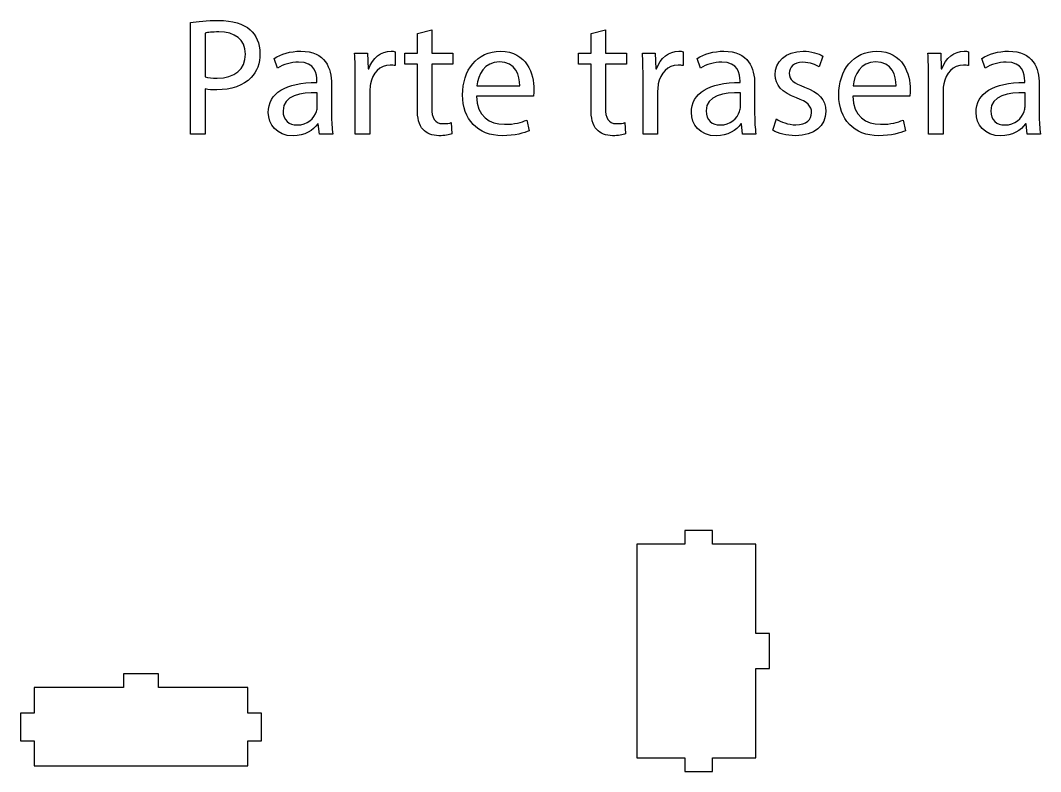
# Model space of a CAD drawing. Header units: centimetres. Extents: x -66 to 291, y -51 to 5.
# Drawn here: x 59.35 to 81.62, y -13.54 to 2.85 of the extents above; entities that cross this region are included whole.
import ezdxf

# ---------------------------------------------------------------- set-up
doc = ezdxf.new("R2010")
doc.units = ezdxf.units.CM
doc.header["$MEASUREMENT"] = 0
doc.layers.add('Capa 1', color=7, linetype='Continuous')

msp = doc.modelspace()

# ---------------------------------------------------------------- linework, layer by layer
at = {"layer": 'Capa 1', "color": 250}
for points, knots in [([(63.06496, 0.36738), (63.06496, 0.36738), (63.38261, 0.36738), (63.38261, 0.36738), (63.38261, 0.36738), (63.38261, 1.35318), (63.38261, 1.35318), (63.45563, 1.33492), (63.54326, 1.33127), (63.63819, 1.33127), (63.94853, 1.33127), (64.22237, 1.42255), (64.39032, 1.60145), (64.51445, 1.72924), (64.58017, 1.9045), (64.58017, 2.12721), (64.58017, 2.34628), (64.49985, 2.52518), (64.36476, 2.64201), (64.21871, 2.77345), (63.98869, 2.84647), (63.6747, 2.84647), (63.41912, 2.84647), (63.21831, 2.82457), (63.06496, 2.79901), (63.06496, 2.79901), (63.06496, 0.36738), (63.06496, 0.36738)], [0, 0, 0, 0, 0.11111111, 0.11111111, 0.11111111, 0.22222222, 0.22222222, 0.22222222, 0.33333333, 0.33333333, 0.33333333, 0.44444444, 0.44444444, 0.44444444, 0.55555556, 0.55555556, 0.55555556, 0.66666667, 0.66666667, 0.66666667, 0.77777778, 0.77777778, 0.77777778, 0.88888889, 0.88888889, 0.88888889, 1, 1, 1, 1]), ([(63.38261, 2.56899), (63.43738, 2.58359), (63.54326, 2.59455), (63.682, 2.59455), (64.03251, 2.59455), (64.26253, 2.43755), (64.26253, 2.11261), (64.26253, 1.77306), (64.02886, 1.58685), (63.64549, 1.58685), (63.53961, 1.58685), (63.45198, 1.59415), (63.38261, 1.61241), (63.38261, 1.61241), (63.38261, 2.56899), (63.38261, 2.56899)], [0, 0, 0, 0, 0.2, 0.2, 0.2, 0.4, 0.4, 0.4, 0.6, 0.6, 0.6, 0.8, 0.8, 0.8, 1, 1, 1, 1]), ([(68.01582, 2.55804), (68.01582, 2.55804), (68.01582, 2.13452), (68.01582, 2.13452), (68.01582, 2.13452), (67.74199, 2.13452), (67.74199, 2.13452), (67.74199, 2.13452), (67.74199, 1.88989), (67.74199, 1.88989), (67.74199, 1.88989), (68.01582, 1.88989), (68.01582, 1.88989), (68.01582, 1.88989), (68.01582, 0.926), (68.01582, 0.926), (68.01582, 0.71789), (68.04868, 0.56089), (68.13996, 0.46596), (68.21663, 0.37833), (68.33712, 0.33087), (68.48682, 0.33087), (68.61095, 0.33087), (68.70953, 0.34912), (68.7716, 0.37468), (68.7716, 0.37468), (68.757, 0.61566), (68.757, 0.61566), (68.71684, 0.6047), (68.65477, 0.59375), (68.57079, 0.59375), (68.39189, 0.59375), (68.32982, 0.71789), (68.32982, 0.93695), (68.32982, 0.93695), (68.32982, 1.88989), (68.32982, 1.88989), (68.32982, 1.88989), (68.78986, 1.88989), (68.78986, 1.88989), (68.78986, 1.88989), (68.78986, 2.13452), (68.78986, 2.13452), (68.78986, 2.13452), (68.32982, 2.13452), (68.32982, 2.13452), (68.32982, 2.13452), (68.32982, 2.64201), (68.32982, 2.64201), (68.32982, 2.64201), (68.01582, 2.55804), (68.01582, 2.55804)], [0, 0, 0, 0, 0.05882353, 0.05882353, 0.05882353, 0.11764706, 0.11764706, 0.11764706, 0.17647059, 0.17647059, 0.17647059, 0.23529412, 0.23529412, 0.23529412, 0.29411765, 0.29411765, 0.29411765, 0.35294118, 0.35294118, 0.35294118, 0.41176471, 0.41176471, 0.41176471, 0.47058824, 0.47058824, 0.47058824, 0.52941176, 0.52941176, 0.52941176, 0.58823529, 0.58823529, 0.58823529, 0.64705882, 0.64705882, 0.64705882, 0.70588235, 0.70588235, 0.70588235, 0.76470588, 0.76470588, 0.76470588, 0.82352941, 0.82352941, 0.82352941, 0.88235294, 0.88235294, 0.88235294, 0.94117647, 0.94117647, 0.94117647, 1, 1, 1, 1]), ([(71.80566, 2.55804), (71.80566, 2.55804), (71.80566, 2.13452), (71.80566, 2.13452), (71.80566, 2.13452), (71.53183, 2.13452), (71.53183, 2.13452), (71.53183, 2.13452), (71.53183, 1.88989), (71.53183, 1.88989), (71.53183, 1.88989), (71.80566, 1.88989), (71.80566, 1.88989), (71.80566, 1.88989), (71.80566, 0.926), (71.80566, 0.926), (71.80566, 0.71789), (71.83852, 0.56089), (71.9298, 0.46596), (72.00647, 0.37833), (72.12696, 0.33087), (72.27666, 0.33087), (72.40079, 0.33087), (72.49937, 0.34912), (72.56144, 0.37468), (72.56144, 0.37468), (72.54684, 0.61566), (72.54684, 0.61566), (72.50668, 0.6047), (72.44461, 0.59375), (72.36063, 0.59375), (72.18173, 0.59375), (72.11966, 0.71789), (72.11966, 0.93695), (72.11966, 0.93695), (72.11966, 1.88989), (72.11966, 1.88989), (72.11966, 1.88989), (72.5797, 1.88989), (72.5797, 1.88989), (72.5797, 1.88989), (72.5797, 2.13452), (72.5797, 2.13452), (72.5797, 2.13452), (72.11966, 2.13452), (72.11966, 2.13452), (72.11966, 2.13452), (72.11966, 2.64201), (72.11966, 2.64201), (72.11966, 2.64201), (71.80566, 2.55804), (71.80566, 2.55804)], [0, 0, 0, 0, 0.05882353, 0.05882353, 0.05882353, 0.11764706, 0.11764706, 0.11764706, 0.17647059, 0.17647059, 0.17647059, 0.23529412, 0.23529412, 0.23529412, 0.29411765, 0.29411765, 0.29411765, 0.35294118, 0.35294118, 0.35294118, 0.41176471, 0.41176471, 0.41176471, 0.47058824, 0.47058824, 0.47058824, 0.52941176, 0.52941176, 0.52941176, 0.58823529, 0.58823529, 0.58823529, 0.64705882, 0.64705882, 0.64705882, 0.70588235, 0.70588235, 0.70588235, 0.76470588, 0.76470588, 0.76470588, 0.82352941, 0.82352941, 0.82352941, 0.88235294, 0.88235294, 0.88235294, 0.94117647, 0.94117647, 0.94117647, 1, 1, 1, 1]), ([(66.1721, 0.36738), (66.15019, 0.48787), (66.14289, 0.63756), (66.14289, 0.79091), (66.14289, 0.79091), (66.14289, 1.45176), (66.14289, 1.45176), (66.14289, 1.80592), (66.01145, 2.17468), (65.47108, 2.17468), (65.24837, 2.17468), (65.0366, 2.11261), (64.89056, 2.01768), (64.89056, 2.01768), (64.96358, 1.80592), (64.96358, 1.80592), (65.08772, 1.88624), (65.25932, 1.93736), (65.42362, 1.93736), (65.78508, 1.93736), (65.82524, 1.67448), (65.82524, 1.52843), (65.82524, 1.52843), (65.82524, 1.49192), (65.82524, 1.49192), (65.14248, 1.49557), (64.76277, 1.2619), (64.76277, 0.83472), (64.76277, 0.57914), (64.94532, 0.32722), (65.30313, 0.32722), (65.55506, 0.32722), (65.74492, 0.45136), (65.8435, 0.5901), (65.8435, 0.5901), (65.85445, 0.5901), (65.85445, 0.5901), (65.85445, 0.5901), (65.88001, 0.36738), (65.88001, 0.36738), (65.88001, 0.36738), (66.1721, 0.36738), (66.1721, 0.36738)], [0, 0, 0, 0, 0.07142857, 0.07142857, 0.07142857, 0.14285714, 0.14285714, 0.14285714, 0.21428571, 0.21428571, 0.21428571, 0.28571429, 0.28571429, 0.28571429, 0.35714286, 0.35714286, 0.35714286, 0.42857143, 0.42857143, 0.42857143, 0.5, 0.5, 0.5, 0.57142857, 0.57142857, 0.57142857, 0.64285714, 0.64285714, 0.64285714, 0.71428571, 0.71428571, 0.71428571, 0.78571429, 0.78571429, 0.78571429, 0.85714286, 0.85714286, 0.85714286, 0.92857143, 0.92857143, 0.92857143, 1, 1, 1, 1]), ([(66.66134, 0.36738), (66.66134, 0.36738), (66.97899, 0.36738), (66.97899, 0.36738), (66.97899, 0.36738), (66.97899, 1.30937), (66.97899, 1.30937), (66.97899, 1.36413), (66.98629, 1.41525), (66.99359, 1.45906), (67.03741, 1.70003), (67.19805, 1.87164), (67.42442, 1.87164), (67.46824, 1.87164), (67.5011, 1.86799), (67.53396, 1.86068), (67.53396, 1.86068), (67.53396, 2.16373), (67.53396, 2.16373), (67.50475, 2.17103), (67.47919, 2.17468), (67.44268, 2.17468), (67.22726, 2.17468), (67.03375, 2.02498), (66.95343, 1.78766), (66.95343, 1.78766), (66.93883, 1.78766), (66.93883, 1.78766), (66.93883, 1.78766), (66.92787, 2.13452), (66.92787, 2.13452), (66.92787, 2.13452), (66.64674, 2.13452), (66.64674, 2.13452), (66.65769, 1.97022), (66.66134, 1.79131), (66.66134, 1.5832), (66.66134, 1.5832), (66.66134, 0.36738), (66.66134, 0.36738)], [0, 0, 0, 0, 0.07692308, 0.07692308, 0.07692308, 0.15384615, 0.15384615, 0.15384615, 0.23076923, 0.23076923, 0.23076923, 0.30769231, 0.30769231, 0.30769231, 0.38461538, 0.38461538, 0.38461538, 0.46153846, 0.46153846, 0.46153846, 0.53846154, 0.53846154, 0.53846154, 0.61538462, 0.61538462, 0.61538462, 0.69230769, 0.69230769, 0.69230769, 0.76923077, 0.76923077, 0.76923077, 0.84615385, 0.84615385, 0.84615385, 0.92307692, 0.92307692, 0.92307692, 1, 1, 1, 1]), ([(70.54967, 1.19253), (70.55332, 1.22539), (70.56063, 1.27651), (70.56063, 1.34223), (70.56063, 1.66717), (70.40728, 2.17468), (69.8304, 2.17468), (69.3156, 2.17468), (69.0016, 1.7548), (69.0016, 1.22174), (69.0016, 0.68868), (69.32655, 0.33087), (69.87057, 0.33087), (70.1517, 0.33087), (70.34521, 0.38929), (70.45839, 0.4404), (70.45839, 0.4404), (70.40363, 0.67042), (70.40363, 0.67042), (70.28314, 0.61931), (70.1444, 0.57914), (69.91438, 0.57914), (69.59308, 0.57914), (69.3156, 0.75805), (69.3083, 1.19253), (69.3083, 1.19253), (70.54967, 1.19253), (70.54967, 1.19253)], [0, 0, 0, 0, 0.11111111, 0.11111111, 0.11111111, 0.22222222, 0.22222222, 0.22222222, 0.33333333, 0.33333333, 0.33333333, 0.44444444, 0.44444444, 0.44444444, 0.55555556, 0.55555556, 0.55555556, 0.66666667, 0.66666667, 0.66666667, 0.77777778, 0.77777778, 0.77777778, 0.88888889, 0.88888889, 0.88888889, 1, 1, 1, 1]), ([(72.94116, 0.36738), (72.94116, 0.36738), (73.25881, 0.36738), (73.25881, 0.36738), (73.25881, 0.36738), (73.25881, 1.30937), (73.25881, 1.30937), (73.25881, 1.36413), (73.26611, 1.41525), (73.27341, 1.45906), (73.31723, 1.70003), (73.47787, 1.87164), (73.70424, 1.87164), (73.74806, 1.87164), (73.78092, 1.86799), (73.81378, 1.86068), (73.81378, 1.86068), (73.81378, 2.16373), (73.81378, 2.16373), (73.78457, 2.17103), (73.75901, 2.17468), (73.7225, 2.17468), (73.50708, 2.17468), (73.31357, 2.02498), (73.23325, 1.78766), (73.23325, 1.78766), (73.21865, 1.78766), (73.21865, 1.78766), (73.21865, 1.78766), (73.20769, 2.13452), (73.20769, 2.13452), (73.20769, 2.13452), (72.92656, 2.13452), (72.92656, 2.13452), (72.93751, 1.97022), (72.94116, 1.79131), (72.94116, 1.5832), (72.94116, 1.5832), (72.94116, 0.36738), (72.94116, 0.36738)], [0, 0, 0, 0, 0.07692308, 0.07692308, 0.07692308, 0.15384615, 0.15384615, 0.15384615, 0.23076923, 0.23076923, 0.23076923, 0.30769231, 0.30769231, 0.30769231, 0.38461538, 0.38461538, 0.38461538, 0.46153846, 0.46153846, 0.46153846, 0.53846154, 0.53846154, 0.53846154, 0.61538462, 0.61538462, 0.61538462, 0.69230769, 0.69230769, 0.69230769, 0.76923077, 0.76923077, 0.76923077, 0.84615385, 0.84615385, 0.84615385, 0.92307692, 0.92307692, 0.92307692, 1, 1, 1, 1]), ([(75.40566, 0.36738), (75.38375, 0.48787), (75.37645, 0.63756), (75.37645, 0.79091), (75.37645, 0.79091), (75.37645, 1.45176), (75.37645, 1.45176), (75.37645, 1.80592), (75.24501, 2.17468), (74.70464, 2.17468), (74.48193, 2.17468), (74.27016, 2.11261), (74.12412, 2.01768), (74.12412, 2.01768), (74.19714, 1.80592), (74.19714, 1.80592), (74.32128, 1.88624), (74.49288, 1.93736), (74.65718, 1.93736), (75.01864, 1.93736), (75.0588, 1.67448), (75.0588, 1.52843), (75.0588, 1.52843), (75.0588, 1.49192), (75.0588, 1.49192), (74.37604, 1.49557), (73.99633, 1.2619), (73.99633, 0.83472), (73.99633, 0.57914), (74.17888, 0.32722), (74.53669, 0.32722), (74.78862, 0.32722), (74.97848, 0.45136), (75.07706, 0.5901), (75.07706, 0.5901), (75.08801, 0.5901), (75.08801, 0.5901), (75.08801, 0.5901), (75.11357, 0.36738), (75.11357, 0.36738), (75.11357, 0.36738), (75.40566, 0.36738), (75.40566, 0.36738)], [0, 0, 0, 0, 0.07142857, 0.07142857, 0.07142857, 0.14285714, 0.14285714, 0.14285714, 0.21428571, 0.21428571, 0.21428571, 0.28571429, 0.28571429, 0.28571429, 0.35714286, 0.35714286, 0.35714286, 0.42857143, 0.42857143, 0.42857143, 0.5, 0.5, 0.5, 0.57142857, 0.57142857, 0.57142857, 0.64285714, 0.64285714, 0.64285714, 0.71428571, 0.71428571, 0.71428571, 0.78571429, 0.78571429, 0.78571429, 0.85714286, 0.85714286, 0.85714286, 0.92857143, 0.92857143, 0.92857143, 1, 1, 1, 1]), ([(75.77076, 0.45136), (75.8949, 0.37833), (76.07381, 0.33087), (76.26731, 0.33087), (76.68719, 0.33087), (76.92816, 0.54994), (76.92816, 0.86028), (76.92816, 1.12316), (76.77117, 1.27651), (76.46447, 1.39334), (76.23445, 1.48097), (76.12857, 1.54669), (76.12857, 1.69273), (76.12857, 1.82417), (76.23445, 1.93371), (76.42431, 1.93371), (76.58861, 1.93371), (76.7164, 1.87529), (76.78577, 1.83147), (76.78577, 1.83147), (76.8661, 2.06515), (76.8661, 2.06515), (76.76752, 2.12356), (76.61052, 2.17468), (76.43161, 2.17468), (76.0519, 2.17468), (75.82188, 1.94101), (75.82188, 1.65622), (75.82188, 1.44446), (75.97157, 1.2692), (76.28922, 1.15602), (76.52654, 1.06839), (76.61782, 0.98442), (76.61782, 0.83107), (76.61782, 0.68503), (76.50829, 0.56819), (76.27462, 0.56819), (76.11397, 0.56819), (75.94602, 0.63391), (75.85109, 0.69598), (75.85109, 0.69598), (75.77076, 0.45136), (75.77076, 0.45136)], [0, 0, 0, 0, 0.07142857, 0.07142857, 0.07142857, 0.14285714, 0.14285714, 0.14285714, 0.21428571, 0.21428571, 0.21428571, 0.28571429, 0.28571429, 0.28571429, 0.35714286, 0.35714286, 0.35714286, 0.42857143, 0.42857143, 0.42857143, 0.5, 0.5, 0.5, 0.57142857, 0.57142857, 0.57142857, 0.64285714, 0.64285714, 0.64285714, 0.71428571, 0.71428571, 0.71428571, 0.78571429, 0.78571429, 0.78571429, 0.85714286, 0.85714286, 0.85714286, 0.92857143, 0.92857143, 0.92857143, 1, 1, 1, 1]), ([(78.76102, 1.19253), (78.76467, 1.22539), (78.77198, 1.27651), (78.77198, 1.34223), (78.77198, 1.66717), (78.61863, 2.17468), (78.04175, 2.17468), (77.52695, 2.17468), (77.21295, 1.7548), (77.21295, 1.22174), (77.21295, 0.68868), (77.5379, 0.33087), (78.08192, 0.33087), (78.36305, 0.33087), (78.55656, 0.38929), (78.66974, 0.4404), (78.66974, 0.4404), (78.61498, 0.67042), (78.61498, 0.67042), (78.49449, 0.61931), (78.35575, 0.57914), (78.12573, 0.57914), (77.80443, 0.57914), (77.52695, 0.75805), (77.51965, 1.19253), (77.51965, 1.19253), (78.76102, 1.19253), (78.76102, 1.19253)], [0, 0, 0, 0, 0.11111111, 0.11111111, 0.11111111, 0.22222222, 0.22222222, 0.22222222, 0.33333333, 0.33333333, 0.33333333, 0.44444444, 0.44444444, 0.44444444, 0.55555556, 0.55555556, 0.55555556, 0.66666667, 0.66666667, 0.66666667, 0.77777778, 0.77777778, 0.77777778, 0.88888889, 0.88888889, 0.88888889, 1, 1, 1, 1]), ([(79.16995, 0.36738), (79.16995, 0.36738), (79.4876, 0.36738), (79.4876, 0.36738), (79.4876, 0.36738), (79.4876, 1.30937), (79.4876, 1.30937), (79.4876, 1.36413), (79.4949, 1.41525), (79.5022, 1.45906), (79.54602, 1.70003), (79.70666, 1.87164), (79.93303, 1.87164), (79.97685, 1.87164), (80.00971, 1.86799), (80.04257, 1.86068), (80.04257, 1.86068), (80.04257, 2.16373), (80.04257, 2.16373), (80.01336, 2.17103), (79.9878, 2.17468), (79.95129, 2.17468), (79.73587, 2.17468), (79.54236, 2.02498), (79.46204, 1.78766), (79.46204, 1.78766), (79.44744, 1.78766), (79.44744, 1.78766), (79.44744, 1.78766), (79.43648, 2.13452), (79.43648, 2.13452), (79.43648, 2.13452), (79.15535, 2.13452), (79.15535, 2.13452), (79.1663, 1.97022), (79.16995, 1.79131), (79.16995, 1.5832), (79.16995, 1.5832), (79.16995, 0.36738), (79.16995, 0.36738)], [0, 0, 0, 0, 0.07692308, 0.07692308, 0.07692308, 0.15384615, 0.15384615, 0.15384615, 0.23076923, 0.23076923, 0.23076923, 0.30769231, 0.30769231, 0.30769231, 0.38461538, 0.38461538, 0.38461538, 0.46153846, 0.46153846, 0.46153846, 0.53846154, 0.53846154, 0.53846154, 0.61538462, 0.61538462, 0.61538462, 0.69230769, 0.69230769, 0.69230769, 0.76923077, 0.76923077, 0.76923077, 0.84615385, 0.84615385, 0.84615385, 0.92307692, 0.92307692, 0.92307692, 1, 1, 1, 1]), ([(81.61621, 0.36738), (81.5943, 0.48787), (81.587, 0.63756), (81.587, 0.79091), (81.587, 0.79091), (81.587, 1.45176), (81.587, 1.45176), (81.587, 1.80592), (81.45556, 2.17468), (80.91519, 2.17468), (80.69248, 2.17468), (80.48071, 2.11261), (80.33467, 2.01768), (80.33467, 2.01768), (80.40769, 1.80592), (80.40769, 1.80592), (80.53183, 1.88624), (80.70343, 1.93736), (80.86773, 1.93736), (81.22919, 1.93736), (81.26935, 1.67448), (81.26935, 1.52843), (81.26935, 1.52843), (81.26935, 1.49192), (81.26935, 1.49192), (80.58659, 1.49557), (80.20688, 1.2619), (80.20688, 0.83472), (80.20688, 0.57914), (80.38943, 0.32722), (80.74724, 0.32722), (80.99917, 0.32722), (81.18903, 0.45136), (81.28761, 0.5901), (81.28761, 0.5901), (81.29856, 0.5901), (81.29856, 0.5901), (81.29856, 0.5901), (81.32412, 0.36738), (81.32412, 0.36738), (81.32412, 0.36738), (81.61621, 0.36738), (81.61621, 0.36738)], [0, 0, 0, 0, 0.07142857, 0.07142857, 0.07142857, 0.14285714, 0.14285714, 0.14285714, 0.21428571, 0.21428571, 0.21428571, 0.28571429, 0.28571429, 0.28571429, 0.35714286, 0.35714286, 0.35714286, 0.42857143, 0.42857143, 0.42857143, 0.5, 0.5, 0.5, 0.57142857, 0.57142857, 0.57142857, 0.64285714, 0.64285714, 0.64285714, 0.71428571, 0.71428571, 0.71428571, 0.78571429, 0.78571429, 0.78571429, 0.85714286, 0.85714286, 0.85714286, 0.92857143, 0.92857143, 0.92857143, 1, 1, 1, 1]), ([(69.31195, 1.42255), (69.3375, 1.64527), (69.4799, 1.94466), (69.80485, 1.94466), (70.16631, 1.94466), (70.25393, 1.62701), (70.25028, 1.42255), (70.25028, 1.42255), (69.31195, 1.42255), (69.31195, 1.42255)], [0, 0, 0, 0, 0.33333333, 0.33333333, 0.33333333, 0.66666667, 0.66666667, 0.66666667, 1, 1, 1, 1]), ([(77.5233, 1.42255), (77.54885, 1.64527), (77.69125, 1.94466), (78.0162, 1.94466), (78.37766, 1.94466), (78.46528, 1.62701), (78.46163, 1.42255), (78.46163, 1.42255), (77.5233, 1.42255), (77.5233, 1.42255)], [0, 0, 0, 0, 0.33333333, 0.33333333, 0.33333333, 0.66666667, 0.66666667, 0.66666667, 1, 1, 1, 1]), ([(65.83254, 0.96251), (65.83254, 0.92965), (65.82524, 0.89314), (65.81429, 0.86028), (65.76317, 0.71058), (65.61713, 0.56454), (65.38711, 0.56454), (65.22281, 0.56454), (65.08407, 0.66312), (65.08407, 0.87123), (65.08407, 1.21444), (65.48204, 1.27651), (65.83254, 1.2692), (65.83254, 1.2692), (65.83254, 0.96251), (65.83254, 0.96251)], [0, 0, 0, 0, 0.2, 0.2, 0.2, 0.4, 0.4, 0.4, 0.6, 0.6, 0.6, 0.8, 0.8, 0.8, 1, 1, 1, 1]), ([(75.0661, 0.96251), (75.0661, 0.92965), (75.0588, 0.89314), (75.04785, 0.86028), (74.99673, 0.71058), (74.85069, 0.56454), (74.62067, 0.56454), (74.45637, 0.56454), (74.31763, 0.66312), (74.31763, 0.87123), (74.31763, 1.21444), (74.7156, 1.27651), (75.0661, 1.2692), (75.0661, 1.2692), (75.0661, 0.96251), (75.0661, 0.96251)], [0, 0, 0, 0, 0.2, 0.2, 0.2, 0.4, 0.4, 0.4, 0.6, 0.6, 0.6, 0.8, 0.8, 0.8, 1, 1, 1, 1]), ([(81.27665, 0.96251), (81.27665, 0.92965), (81.26935, 0.89314), (81.2584, 0.86028), (81.20728, 0.71058), (81.06124, 0.56454), (80.83122, 0.56454), (80.66692, 0.56454), (80.52818, 0.66312), (80.52818, 0.87123), (80.52818, 1.21444), (80.92615, 1.27651), (81.27665, 1.2692), (81.27665, 1.2692), (81.27665, 0.96251), (81.27665, 0.96251)], [0, 0, 0, 0, 0.2, 0.2, 0.2, 0.4, 0.4, 0.4, 0.6, 0.6, 0.6, 0.8, 0.8, 0.8, 1, 1, 1, 1])]:
    msp.add_open_spline(points, degree=3, knots=knots, dxfattribs=at)
at = {"layer": 'Capa 1', "color": 250, "lineweight": 25}
for points in [[(73.85359, -13.24309), (73.85359, -13.24309), (72.8052, -13.24309), (72.8052, -13.24309), (72.8052, -13.24309), (72.8052, -8.58047), (72.8052, -8.58047), (72.8052, -8.58047), (73.85359, -8.58047), (73.85359, -8.58047), (73.85359, -8.58047), (73.85359, -8.28068), (73.85359, -8.28068), (73.85359, -8.28068), (74.45365, -8.28068), (74.45365, -8.28068), (74.45365, -8.28068), (74.45365, -8.58047), (74.45365, -8.58047), (74.45365, -8.58047), (75.40341, -8.58047), (75.40341, -8.58047), (75.40341, -8.58047), (75.40341, -10.52798), (75.40341, -10.52798), (75.40341, -10.52798), (75.70369, -10.52798), (75.70369, -10.52798), (75.70369, -10.52798), (75.70369, -11.29558), (75.70369, -11.29558), (75.70369, -11.29558), (75.40341, -11.29558), (75.40341, -11.29558), (75.40341, -11.29558), (75.40341, -13.24309), (75.40341, -13.24309), (75.40341, -13.24309), (74.45365, -13.24309), (74.45365, -13.24309), (74.45365, -13.24309), (74.45365, -13.54287), (74.45365, -13.54287), (74.45365, -13.54287), (73.85359, -13.54287), (73.85359, -13.54287), (73.85359, -13.54287), (73.85359, -13.24309), (73.85359, -13.24309)], [(64.61579, -12.87024), (64.61579, -12.87024), (64.31551, -12.87024), (64.31551, -12.87024), (64.31551, -12.87024), (64.31551, -13.41892), (64.31551, -13.41892), (64.31551, -13.41892), (59.65314, -13.41892), (59.65314, -13.41892), (59.65314, -13.41892), (59.65314, -12.87024), (59.65314, -12.87024), (59.65314, -12.87024), (59.35336, -12.87024), (59.35336, -12.87024), (59.35336, -12.87024), (59.35336, -12.27019), (59.35336, -12.27019), (59.35336, -12.27019), (59.65314, -12.27019), (59.65314, -12.27019), (59.65314, -12.27019), (59.65314, -11.70836), (59.65314, -11.70836), (59.65314, -11.70836), (61.60065, -11.70836), (61.60065, -11.70836), (61.60065, -11.70836), (61.60065, -11.40834), (61.60065, -11.40834), (61.60065, -11.40834), (62.36825, -11.40834), (62.36825, -11.40834), (62.36825, -11.40834), (62.36825, -11.70836), (62.36825, -11.70836), (62.36825, -11.70836), (64.31551, -11.70836), (64.31551, -11.70836), (64.31551, -11.70836), (64.31551, -12.27019), (64.31551, -12.27019), (64.31551, -12.27019), (64.61579, -12.27019), (64.61579, -12.27019), (64.61579, -12.27019), (64.61579, -12.87024), (64.61579, -12.87024)]]:
    msp.add_open_spline(points, degree=3, knots=[0, 0, 0, 0, 0.0625, 0.0625, 0.0625, 0.125, 0.125, 0.125, 0.1875, 0.1875, 0.1875, 0.25, 0.25, 0.25, 0.3125, 0.3125, 0.3125, 0.375, 0.375, 0.375, 0.4375, 0.4375, 0.4375, 0.5, 0.5, 0.5, 0.5625, 0.5625, 0.5625, 0.625, 0.625, 0.625, 0.6875, 0.6875, 0.6875, 0.75, 0.75, 0.75, 0.8125, 0.8125, 0.8125, 0.875, 0.875, 0.875, 0.9375, 0.9375, 0.9375, 1, 1, 1, 1], dxfattribs=at)

doc.saveas('drawing.dxf')
